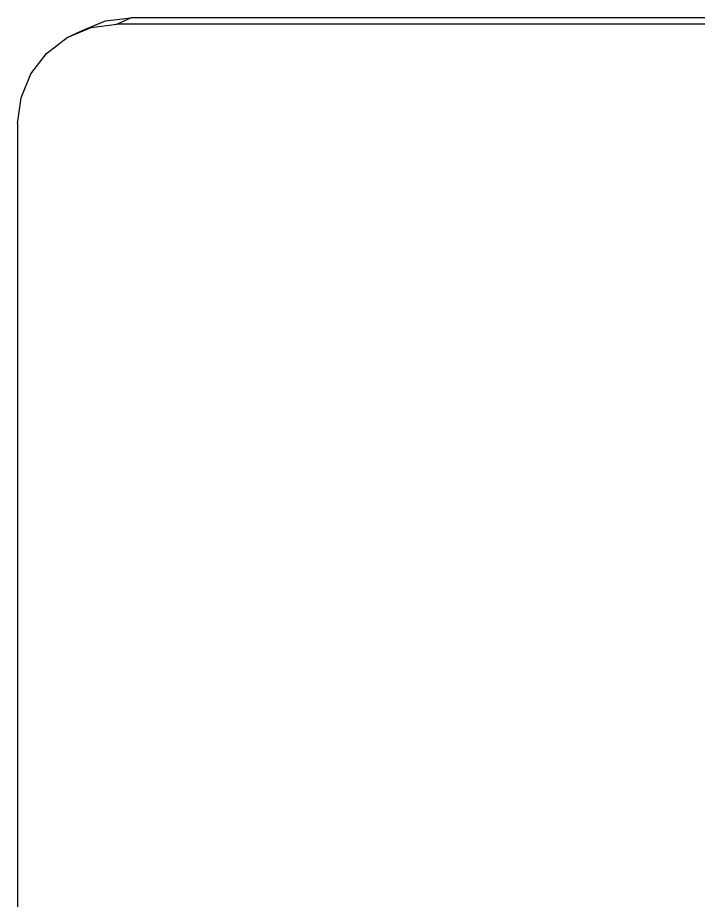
# Model space of a CAD drawing. Extents: x -4.2 to 4.2, y -5.7 to 5.7.
# Drawn here: x -3.1077 to -3.0151, y -1.5648 to -1.4449 of the extents above; entities that cross this region are included whole.
import ezdxf

# ---------------------------------------------------------------- set-up
doc = ezdxf.new("R2010")
doc.units = 0
doc.layers.get('0').update_dxf_attribs({"linetype": 'CONTINUOUS'})

msp = doc.modelspace()

# ---------------------------------------------------------------- linework, layer by layer
for p, q in [((-3.09898, -1.44671), (-3.09573, -1.44536)), ((-3.09766, -1.44626), (-3.09418, -1.44581)), ((-3.09573, -1.44536), (-3.09225, -1.44491)), ((-3.09418, -1.44581), (-3.09225, -1.44491)), ((-2.01269, -1.44581), (-3.09418, -1.44581)), ((-3.00478, -1.44491), (-3.09225, -1.44491)), ((-3.10091, -1.44761), (-3.09766, -1.44626)), ((-3.10091, -1.44761), (-3.09898, -1.44671)), ((-3.10372, -1.44976), (-3.10091, -1.44761)), ((-3.10585, -1.45255), (-3.10372, -1.44976)), ((-3.1072, -1.45579), (-3.10585, -1.45255)), ((-3.10766, -1.45928), (-3.1072, -1.45579)), ((-3.10766, -1.45928), (-3.10766, -2.01586))]:
    msp.add_line(p, q)

doc.saveas('drawing.dxf')
